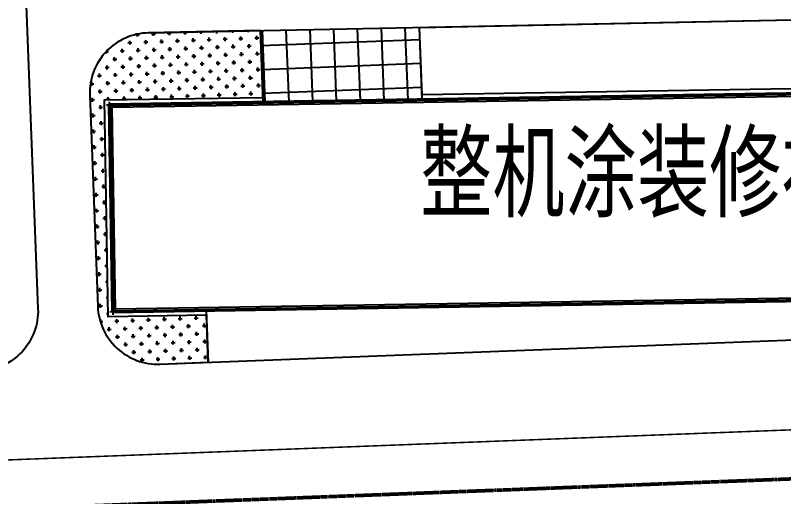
# Model space of a CAD drawing. Extents: x 60102 to 11003895, y 103457 to 3214550.
# Drawn here: x 10693045 to 10846804, y 2890856 to 2987168 of the extents above; entities that cross this region are included whole.
import ezdxf

# ---------------------------------------------------------------- set-up
doc = ezdxf.new("R2010")
doc.units = 0
doc.header["$LTSCALE"] = 10
doc.linetypes.add('DASH', pattern=[0.35, 0.25, -0.1])
doc.layers.get('0').update_dxf_attribs({"linetype": 'CONTINUOUS', "lineweight": 0})
for name, color, linetype in [('0-已建建筑', 7, 'CONTINUOUS'), ('0-已建道路', 132, 'CONTINUOUS'), ('0-新建建筑', 1, 'CONTINUOUS'), ('0-新建道路', 4, 'CONTINUOUS'), ('0-绿化', 3, 'CONTINUOUS'), ('0-绿化线', 86, 'CONTINUOUS'), ('0-铺地', 8, 'CONTINUOUS'), ('01', 7, 'CONTINUOUS'), ('DIM_COOR', 3, 'CONTINUOUS')]:
    doc.layers.add(name, color=color, linetype=linetype)
doc.styles.get("Standard").update_dxf_attribs({"font": 'isocp.shx', "width": 0.707, "height": 10, "bigfont": 'intecad.shx'})

msp = doc.modelspace()

# ---------------------------------------------------------------- hatches: boundary and pattern name
at = {"layer": '0-绿化'}
h = msp.add_hatch(dxfattribs=at)
h.set_pattern_fill('CROSS', color=0, scale=999.999997, angle=2.2, style=0)
h.set_pattern_definition([(2.2, (-47029110, -103389911.3), (1525.389227, 1647.270533), [793.749997, -2381.24999]), (92.2, (-47028698.2, -103390292.6), (-1647.270522, 1525.38924), [793.750003, -2381.25001])])
edge = h.paths.add_edge_path()
edge.add_line((10701520.911, 3113316.845), (10703203.005, 3107892.535))
edge.add_line((10703203.005, 3107892.535), (10706766.711, 3104938.556))
edge.add_line((10706766.711, 3104938.556), (10710650.159, 3104112.307))
edge.add_line((10710650.159, 3104112.307), (10923804.81, 3106834.298))
edge.add_line((10923804.81, 3106834.298), (10928127.371, 3106087.683))
edge.add_line((10928127.371, 3106087.683), (10931911.084, 3103821.325))
edge.add_line((10931911.084, 3103821.325), (10934385.191, 3100774.509))
edge.add_line((10934385.191, 3100774.509), (10935626.328, 3097637.243))
edge.add_line((10935626.328, 3097637.243), (10935956.757, 3095010.572))
edge.add_line((10935956.757, 3095010.572), (10936618.621, 3049706.924))
edge.add_line((10936618.621, 3049706.924), (10937387.282, 2997093.113))
edge.add_line((10937387.282, 2997093.113), (10954096.29, 2997432.97))
edge.add_line((10954096.29, 2997432.97), (10956671.485, 2930398.751))
edge.add_line((10956671.485, 2930398.751), (10957402.473, 2927610.645))
edge.add_line((10957402.473, 2927610.645), (10958460.341, 2925656.605))
edge.add_line((10958460.341, 2925656.605), (10959956.402, 2924483.424))
edge.add_line((10959956.402, 2924483.424), (10953221.703, 3099792.596))
edge.add_arc((10933736.076, 3099044.034), 19500, 2.19999979, 91.41431809)
edge.add_line((10933254.777, 3118538.093), (10819682.758, 3115734.054))
edge.add_line((10819682.758, 3115734.054), (10701520.911, 3113316.845))
h = msp.add_hatch(dxfattribs=at)
h.set_pattern_fill('CROSS', color=0, scale=999.999997, angle=2.2, style=0)
h.set_pattern_definition([(2.2, (-47029110.2, -103389910.9), (1525.389228, 1647.270521), [793.749997, -2381.24999]), (92.2, (-47028698.4, -103390292.2), (-1647.270521, 1525.389228), [793.749997, -2381.24999])])
edge = h.paths.add_edge_path()
edge.add_line((10742629.137, 2970762.125), (10742116.11, 2984116.578))
edge.add_line((10742116.11, 2984116.578), (10719677.135, 2983659.799))
edge.add_arc((10719921.363, 2971662.284), 12000, 91.16618192, 182.17949146)
edge.add_line((10707930.044, 2971205.923), (10709539.534, 2928915.099))
edge.add_arc((10721530.853, 2929371.46), 12000, 182.17949146, 272.2)
edge.add_line((10721991.506, 2917380.305), (10731637.287, 2917750.859))
edge.add_line((10731637.287, 2917750.859), (10731275.336, 2927172.694))
edge.add_line((10731275.336, 2927172.694), (10711597.782, 2926854.224))
edge.add_line((10711597.782, 2926854.224), (10710895.47, 2970248.534))
edge.add_line((10710895.47, 2970248.534), (10742629.137, 2970762.125))
at = {"layer": '0-铺地'}
h = msp.add_hatch(dxfattribs=at)
h.set_pattern_fill('ANSI37', color=0, scale=3000, angle=47.2, style=0)
h.set_pattern_definition([(92.2, (-47029110, -103389911), (-4758.98964, -182.82194), []), (182.2, (-47029110, -103389911), (182.82194, -4758.98964), [])])
h.paths.add_polyline_path([(10742116.11, 2984116.578), (10773922.422, 2984764.044), (10774478.94, 2970277.465), (10742667.534, 2969762.616)])

# ---------------------------------------------------------------- linework, layer by layer
at = {"color": 0, "lineweight": 50}
for p, q in [((10711911.522, 2969264.847), (10941756.42, 2972984.755)), ((10712581.469, 2927870.276), (10711911.522, 2969264.847)), ((10871185.698, 2930437.194), (10712581.469, 2927870.276))]:
    msp.add_line(p, q, dxfattribs=at)
at = {"layer": '0-已建建筑', "color": 0, "const_width": 200}
msp.add_lwpolyline([(10871185.698, 2930437.194), (10712581.469, 2927870.276), (10711911.522, 2969264.847), (10941756.42, 2972984.755), (10942185.09, 2946498.23), (10870944.419, 2945345.241)], close=True, dxfattribs=at)
at = {"layer": '0-已建建筑', "color": 0}
msp.add_lwpolyline([(10870677.672, 2930929.037), (10713073.312, 2928378.301), (10712419.547, 2968773.004), (10941264.577, 2972476.729), (10941677.064, 2946990.074), (10870436.394, 2945837.085)], close=True, dxfattribs=at)
at = {"layer": '0-已建道路', "color": 0, "linetype": 'Continuous'}
for p, q in [((10707930.044, 2971205.923), (10709539.534, 2928915.099)), ((10721991.506, 2917380.305), (10938838.303, 2925710.719))]:
    msp.add_line(p, q, dxfattribs=at)
msp.add_lwpolyline([(10577435.416, 3086295.784, -0.1285429327), (10583256.62, 3088014.991), (10679395.829, 3091043.228, -0.412191352), (10691764.778, 3079509.83), (10697567.877, 2928450.896, -0.4142135624), (10686037.376, 2915999.087), (10584127.953, 2912084.122)], format="xyb", dxfattribs=at)
at = {"layer": '0-已建道路', "color": 0, "linetype": 'Continuous', "flags": 128}
for points in [[(10719677.135, 2983659.799), (10861665.17, 2986549.568)], [(10774478.94, 2970277.465), (10773922.422, 2984764.044)], [(10742667.534, 2969762.616), (10742116.11, 2984116.578)], [(10731236.939, 2928172.204), (10731637.287, 2917750.859)]]:
    msp.add_lwpolyline(points, dxfattribs=at)
at = {"layer": '0-已建道路', "color": 0, "linetype": 'Continuous'}
for centre, start, end in [((10719921.363, 2971662.284), 91.16618196, 182.17949146), ((10721530.853, 2929371.46), 182.17949146, 272.19999999)]:
    msp.add_arc(centre, 12000, start, end, dxfattribs=at)
at = {"layer": '0-新建建筑', "color": 0, "linetype": 'DASH', "lineweight": 50, "ltscale": 15}
msp.add_lwpolyline([(10653799.128, 2879424.602), (10653511.22, 2886919.074), (10939500.266, 2897905.665), (10939788.175, 2890411.193)], dxfattribs=at)
at = {"layer": '0-新建道路', "color": 0, "linetype": 'Continuous', "const_width": 300}
msp.add_lwpolyline([(10653127.641, 2818754.105, 0.4142135624), (10665579.449, 2807223.604), (10933581.763, 2817519.214, 0.4142135624), (10945112.264, 2829971.023), (10942582.124, 2895832.413, 0.4142135624), (10930130.316, 2907362.914), (10662128.003, 2897067.304, 0.4142135624), (10650597.501, 2884615.495), (10653127.641, 2818754.105)], format="xyb", dxfattribs=at)
at = {"layer": '0-绿化线', "color": 0, "linetype": 'Continuous', "flags": 128}
msp.add_lwpolyline([(10942740.107, 2974000.806), (10774440.543, 2971276.974), (10773922.422, 2984764.044), (10861665.155, 2986549.734)], dxfattribs=at)
msp.add_lwpolyline([(10742629.137, 2970762.125), (10742116.11, 2984116.578), (10719677.135, 2983659.799, 0.419403089), (10707930.044, 2971205.923), (10709539.534, 2928915.099, 0.4143184049), (10721991.506, 2917380.305), (10731637.287, 2917750.859), (10731275.336, 2927172.694), (10711597.782, 2926854.224), (10710895.47, 2970248.534)], format="xyb", close=True, dxfattribs=at)
at = {"layer": 'DIM_COOR', "color": 0, "linetype": 'Continuous'}
for p, q in [((10711311.964, 2969241.815), (10712511.079, 2969287.88)), ((10711934.554, 2968665.29), (10711888.489, 2969864.405)), ((10711981.911, 2927847.243), (10713181.027, 2927893.308)), ((10712604.502, 2927270.718), (10712558.436, 2928469.833))]:
    msp.add_line(p, q, dxfattribs=at)

# ---------------------------------------------------------------- texts
at = {"layer": '01', "color": 0, "lineweight": 0, "insert": (10774054.461, 2963375.959), "char_height": 15000, "width": 211534.4, "attachment_point": 1}
msp.add_mtext('{\\fSimSun|b0|i0|c134|p2;整机涂装修补}', dxfattribs=at)

doc.saveas('drawing.dxf')
